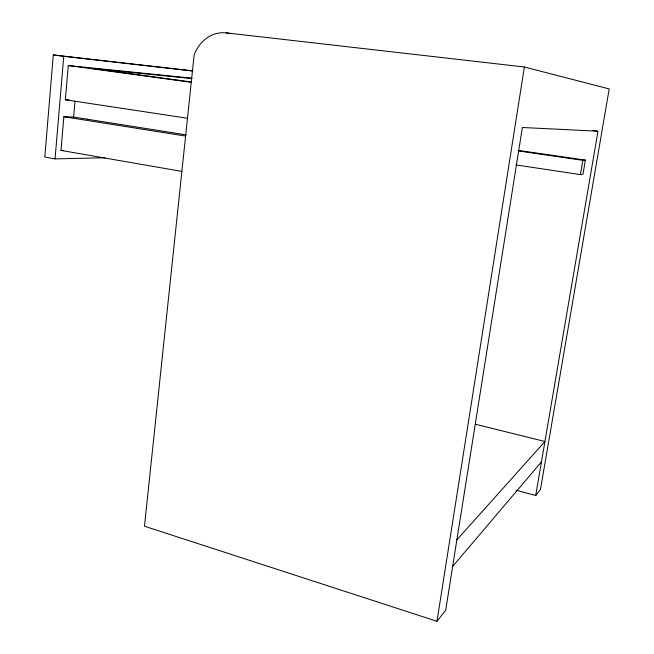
<?xml version="1.0" encoding="UTF-8"?>
<svg xmlns="http://www.w3.org/2000/svg" width="654" height="654" viewBox="0 0 654 654"><rect width="100%" height="100%" fill="white"/><g stroke="black" fill="none" stroke-linecap="round" stroke-linejoin="round"><path stroke-width="0.98" d="M193.061 70.894L53.301 54.936L44.799 157.066L55.042 158.889L104.959 157.753M55.042 158.889L63.757 56.326L53.301 54.936M181.771 171.389L60.985 150.404L63.871 116.731L73.616 117.058L186.243 134.896M187.559 118.268L65.326 99.76L68.261 65.539L191.761 78.161M73.616 117.058L74.989 101.288M436.986 621.3L524.385 67.002L226.259 32.872A36.011 31.114 -86.9 0 0 194.156 54.887L144.469 526.217L436.986 621.3L445.701 610.19L522.383 127.497L597.993 131.192L535.7 495.495L516.014 490.214M580.392 174.593L582.812 160.32L585.363 160.116L582.967 174.234L580.392 174.593L515.875 164.898M535.7 495.495L540.474 489.413L609.201 88.936L524.385 67.002M452.658 566.438L541.455 461.855M456.876 539.861L544.937 441.491L475.523 424.283M60.985 150.404L63.021 150.379M87.35 119.232L87.849 119.249M65.326 99.76L69.226 99.98M191.933 78.586L92.394 68.474L191.491 81.987M63.757 56.326L192.497 70.992M592.941 130.514L596.988 131.053M68.261 65.539L191.524 82.355M518.671 150.445L585.363 160.116M518.099 150.927L582.812 160.32M63.871 116.731L185.662 136.081M226.259 32.872L230.257 33.616"/></g></svg>
